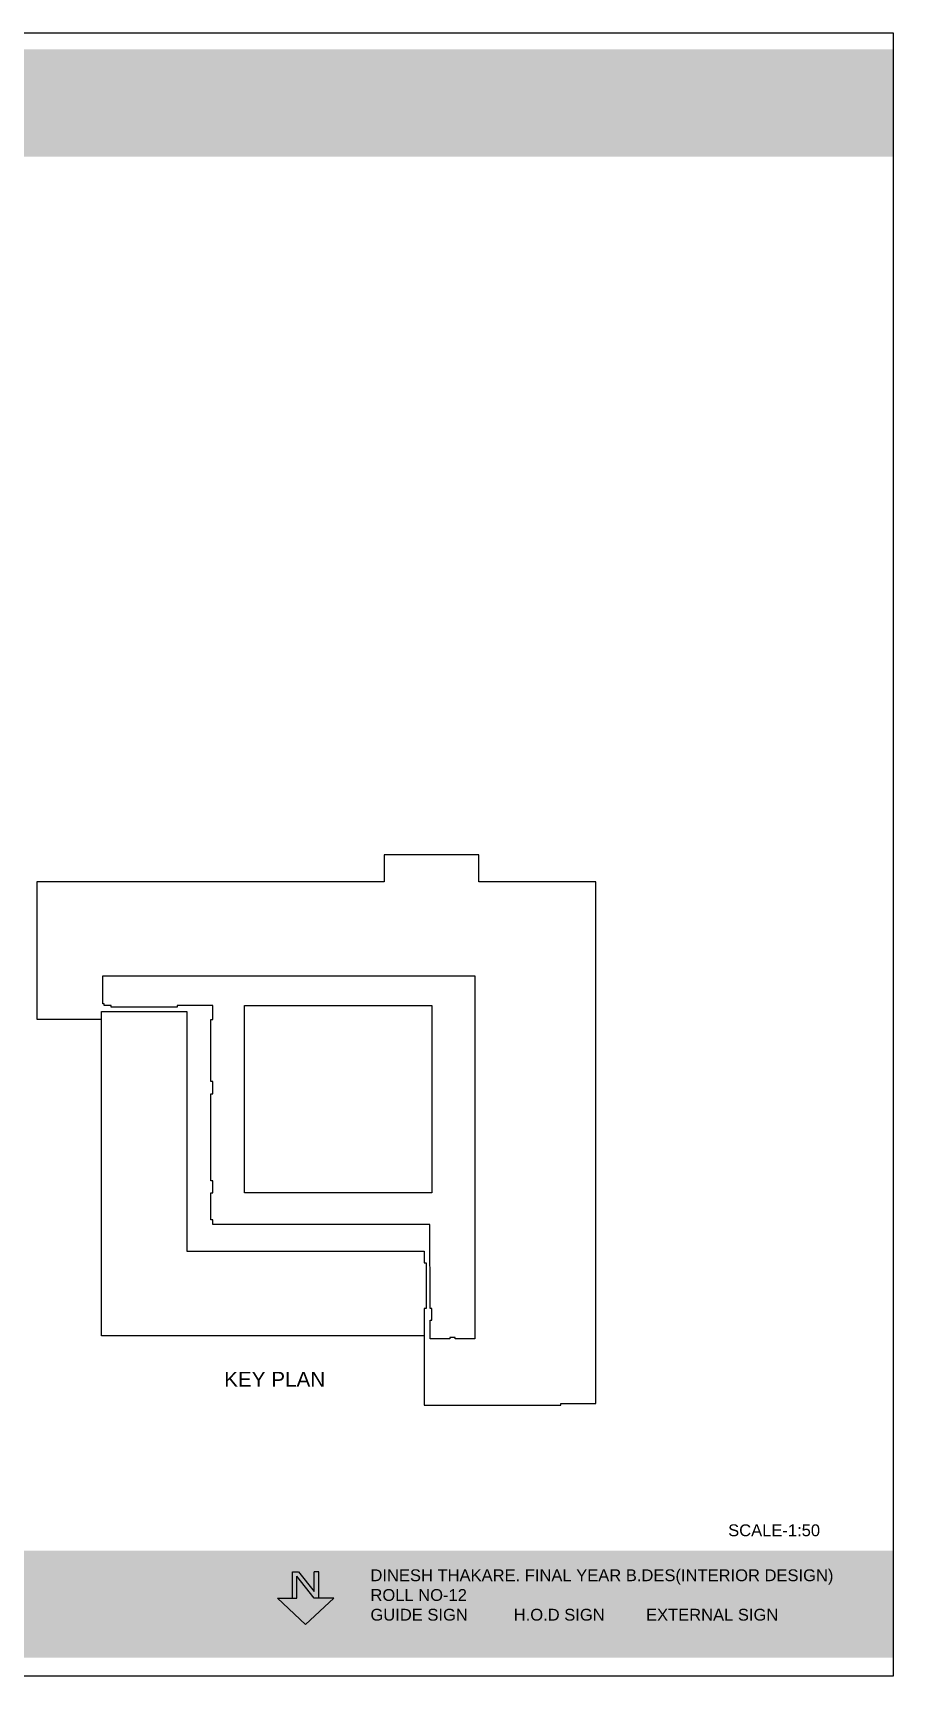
# Model space of a CAD drawing. Header units: millimetres. Extents: x 1521 to 3683, y 1649 to 3322.
# Drawn here: x 1676.38 to 1690.91, y 1649.44 to 1677.22 of the extents above; entities that cross this region are included whole.
import ezdxf

# ---------------------------------------------------------------- set-up
doc = ezdxf.new("R2010")
doc.units = ezdxf.units.MM
doc.header["$LTSCALE"] = 0.1
doc.layers.add('2', color=2, linetype='Continuous')
doc.styles.add('WORKING', font='ARIALN.TTF')

# ---------------------------------------------------------------- blocks, each defined once
blk = doc.blocks.new('A$C3F6A36EA')
h = blk.add_hatch(color=10)
h.set_gradient(color1=(22, 110, 12), color2=(129, 189, 10), tint=0.46)
h.paths.add_polyline_path([(-44.213, 20.41), (-3.313, 20.41), (-3.313, 22.222), (-44.213, 22.222)])
h = blk.add_hatch(color=10)
h.set_gradient(color1=(22, 110, 12), color2=(129, 189, 10), tint=0.46)
h.paths.add_polyline_path([(-44.213, -3.153), (-3.313, -3.153), (-3.313, -4.965), (-44.213, -4.965)])
at = {"color": 0}
blk.add_lwpolyline([(-44.213, 22.5), (-3.313, 22.5), (-3.313, -5.276), (-44.213, -5.276)], close=True, dxfattribs=at)
at = {"insert": (-12.145, -3.471), "char_height": 0.2, "width": 22.63115, "attachment_point": 1}
blk.add_mtext('{\\f@Arial Unicode MS|b0|i0|c0|p34;\\C255;\\c16777215;DINESH THAKARE. FINAL YEAR B.DES(INTERIOR DESIGN)\\PROLL NO-12 \\PGUIDE SIGN          H.O.D SIGN         EXTERNAL SIGN}', dxfattribs=at)
blk = doc.blocks.new('N')
at = {"layer": '2', "color": 0}
for p, q in [((1629.328, 1645.586), (1628.851, 1645.141)), ((1629.328, 1645.586), (1629.803, 1645.141)), ((1628.851, 1645.141), (1629.105, 1645.141)), ((1629.105, 1645.141), (1629.105, 1644.695)), ((1629.105, 1645.141), (1629.18, 1645.141)), ((1629.18, 1645.141), (1629.477, 1644.769)), ((1629.447, 1644.695), (1629.18, 1645.029)), ((1629.18, 1645.029), (1629.18, 1644.695)), ((1629.477, 1645.141), (1629.477, 1644.769)), ((1629.551, 1645.141), (1629.477, 1645.141)), ((1629.803, 1645.141), (1629.551, 1645.141)), ((1629.551, 1645.141), (1629.551, 1644.695)), ((1629.105, 1644.695), (1629.18, 1644.695)), ((1629.551, 1644.695), (1629.447, 1644.695))]:
    blk.add_line(p, q, dxfattribs=at)

msp = doc.modelspace()

# ---------------------------------------------------------------- linework, layer by layer
for points in [[(1682.9915, 1655.1922), (1682.9915, 1654.0215), (1685.2974, 1654.0215), (1685.2974, 1654.0512), (1685.8917, 1654.0512), (1685.8917, 1662.8645), (1683.9157, 1662.8645), (1683.9157, 1663.3251), (1682.3113, 1663.3251), (1682.3113, 1662.8645), (1676.4424, 1662.8645), (1676.4424, 1660.5438), (1677.5359, 1660.5438)], [(1677.5582, 1661.2808), (1683.8473, 1661.2808), (1683.8473, 1655.1447), (1683.513, 1655.1447), (1683.513, 1655.167), (1683.4239, 1655.167), (1683.4239, 1655.1447), (1683.0896, 1655.1447), (1683.0896, 1655.4596), (1683.1193, 1655.4596), (1683.1193, 1655.6528), (1683.0896, 1655.6528), (1683.0838, 1657.0732), (1679.4169, 1657.0732), (1679.4169, 1657.1534), (1679.3872, 1657.1534), (1679.3872, 1657.608), (1679.4169, 1657.608), (1679.4169, 1657.816), (1679.3872, 1657.816), (1679.3872, 1659.2854), (1679.4169, 1659.2854), (1679.4169, 1659.4934), (1679.3872, 1659.4934), (1679.3872, 1660.5379), (1679.4169, 1660.5379), (1679.4169, 1660.7756), (1678.8137, 1660.7756), (1678.8137, 1660.7459), (1677.6994, 1660.7459), (1677.6994, 1660.7756), (1677.5805, 1660.7756), (1677.5805, 1660.8024), (1677.5582, 1660.8024), (1677.5582, 1661.2808), (1677.6043, 1661.2808)], [(1677.5359, 1660.6775), (1678.9771, 1660.6775), (1678.9795, 1656.6227), (1682.9915, 1656.6227), (1682.9915, 1656.4269), (1683.0213, 1656.4269), (1683.0213, 1656.401), (1683.0213, 1655.6528), (1682.9915, 1655.6528), (1682.9915, 1655.1922), (1677.5359, 1655.1922), (1677.5359, 1660.6775)]]:
    msp.add_lwpolyline(points)
msp.add_lwpolyline([(1679.9517, 1660.7756), (1683.1193, 1660.7756), (1683.1193, 1657.608), (1679.9517, 1657.608)], close=True)

# ---------------------------------------------------------------- block references
at = {"color": 0}
msp.add_blockref('A$C3F6A36EA', (1694.2267, 1654.7171), dxfattribs=at)
at = {"color": 7, "true_color": 0xffffff, "rotation": 180}
msp.add_blockref('N', (3310.3133, 3295.8991), dxfattribs=at)

# ---------------------------------------------------------------- texts
at = {"ltscale": 0.2, "insert": (1679.6096, 1654.5844), "char_height": 0.091816, "width": 2.429084, "attachment_point": 1, "style": 'WORKING'}
msp.add_mtext('{\\f@Arial Unicode MS|b0|i0|c0|p34;\\H2.723x;KEY PLAN\\P\\pi0.8625;\\H0.3673x;   }', dxfattribs=at)
at = {"insert": (1688.1267, 1652.0065), "char_height": 0.2, "width": 33.946729, "attachment_point": 1}
msp.add_mtext('{\\f@Arial Unicode MS|b0|i0|c0|p34;SCALE-1:50}', dxfattribs=at)

doc.saveas('drawing.dxf')
